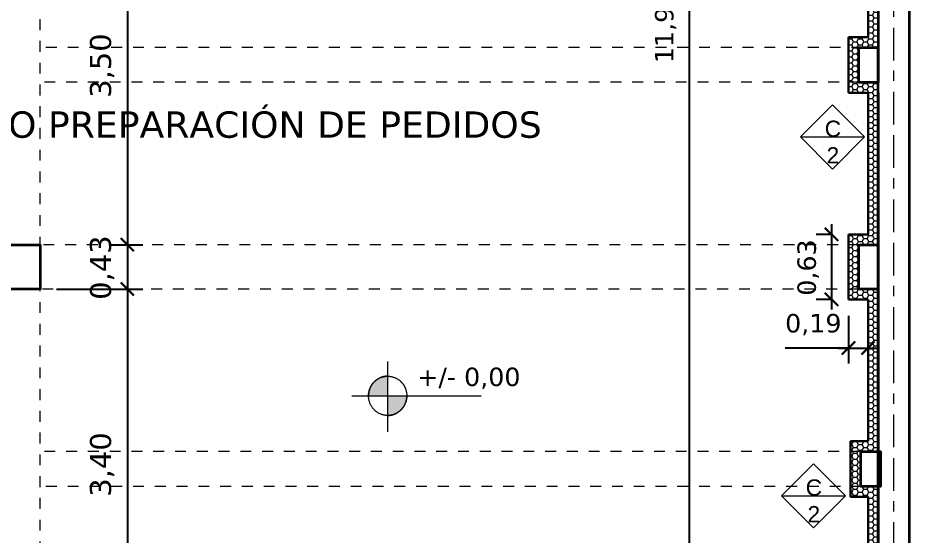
# Model space of a CAD drawing. Header units: metres. Extents: x -16.9 to 45.1, y -12.2 to 64.8.
# Drawn here: x 0.5 to 9.17, y 12.01 to 17.05 of the extents above; entities that cross this region are included whole.
import ezdxf

# ---------------------------------------------------------------- set-up
doc = ezdxf.new("R2010")
doc.units = ezdxf.units.M
doc.header["$LTSCALE"] = 0.508
doc.header["$PDMODE"] = 1
doc.header["$PDSIZE"] = -2
doc.linetypes.add('STYLE_01', pattern=[0.41664, 0.20828, -0.20836])
doc.linetypes.add('STYLE_07', pattern=[1.875, 0.625, -0.20828, 0.625, -0.20836, 0.06943, -0.13893])
doc.layers.get('0').update_dxf_attribs({"lineweight": 18})
for name, color, linetype, lineweight in [('columnas HA', 7, 'Continuous', 35), ('Dimension', 7, 'Continuous', 5), ('Muros', 7, 'Continuous', 35), ('None', 7, 'Continuous', 5), ('panel nuevo', 7, 'Continuous', 30), ('TEXTO', 7, 'Continuous', 18), ('TEXTOTERMINACIONES', 7, 'Continuous', 20)]:
    doc.layers.add(name, color=color, linetype=linetype, lineweight=lineweight)
doc.styles.add('Arial', font='arial.ttf')
doc.styles.add('Verdana', font='verdana.ttf')
doc.dimstyles.new('personal', dxfattribs={"dimtxt": 0.227376, "dimasz": 0.179989, "dimexe": 0.15, "dimexo": 0.159, "dimgap": 0.001, "dimtad": 1, "dimzin": 3, "dimtxsty": 'Arial', "dimblk": 'VW_SLASH', "dimcen": 0, "dimdle": 0.001, "dimazin": 0, "dimtfac": 0.8, "dimtix": 1, "dimtmove": 0, "dimatfit": 0, "dimldrblk": 'VW_CONCAVEFILLED', "dimfxl": 0, "dimfrac": 2, "dimtolj": 1, "dimtzin": 3, "dimarcsym": 0})
pattern_1 = [(0, (0.94279, 11.969912), (0.05022949, 0.029), [0.03348633, -0.06697266]), (120, (0.94279, 11.969912), (-0.05022949, 0.029000014), [0.03348633, -0.06697266]), (60, (0.976275, 12.027912), (6e-09, 0.05800002), [0.03348633, -0.06697266])]

# ---------------------------------------------------------------- blocks, each defined once
blk = doc.blocks.new('*D28')
at = {"layer": 'Defpoints', "color": 0, "lineweight": 0, "transparency": 16777216}
for p in [(1.1516, 18.3384), (1.57, 18.3384), (1.24, 14.84)]:
    blk.add_point(p, dxfattribs=at)
at = {"layer": 'Dimension', "color": 0, "lineweight": -2, "transparency": 16777216}
for p, q in [((1.57, 18.4384), (1.57, 18.3384)), ((1.3106, 18.3384), (1.72, 18.3384)), ((1.57, 18.3384), (1.57, 14.84)), ((1.399, 14.84), (1.72, 14.84)), ((1.57, 14.84), (1.57, 14.74))]:
    blk.add_line(p, q, dxfattribs=at)
at = {"layer": 'panel nuevo', "color": 0, "transparency": 16777216}
for points in [[(1.5064, 18.4021), (1.6336, 18.2748)], [(1.6336, 14.7764), (1.5064, 14.9036)]]:
    blk.add_lwpolyline(points, dxfattribs=at)
at = {"layer": 'Dimension', "color": 0, "transparency": 16777216, "insert": (1.2057, 16.2688), "char_height": 0.20505, "attachment_point": 1, "rotation": 90, "line_spacing_factor": 1.003239, "style": 'Verdana'}
blk.add_mtext('3,50', dxfattribs=at)
blk = doc.blocks.new('VW_CONCAVEFILLED')
at = {"linetype": 'ByBlock', "lineweight": 0}
blk.add_hatch(color=0, dxfattribs=at).paths.add_polyline_path([(-1.111, 0.298), (-1.079, 0.28), (-1.046, 0.263), (-1.013, 0.247), (-0.98, 0.231), (-0.947, 0.216), (-0.914, 0.201), (-0.88, 0.187), (-0.847, 0.173), (-0.813, 0.16), (-0.779, 0.147), (-0.745, 0.135), (-0.711, 0.123), (-0.677, 0.112), (-0.643, 0.101), (-0.608, 0.091), (-0.574, 0.082), (-0.539, 0.073), (-0.504, 0.064), (-0.469, 0.056), (-0.434, 0.049), (-0.398, 0.042), (-0.363, 0.035), (-0.327, 0.029), (-0.291, 0.024), (-0.255, 0.019), (-0.219, 0.015), (-0.183, 0.011), (-0.147, 0.008), (-0.11, 0.005), (-0.074, 0.003), (-0.037, 0.001), (0, 0), (-0.037, -0.001), (-0.074, -0.003), (-0.11, -0.005), (-0.147, -0.008), (-0.183, -0.011), (-0.219, -0.015), (-0.255, -0.019), (-0.291, -0.024), (-0.327, -0.029), (-0.363, -0.035), (-0.398, -0.042), (-0.434, -0.049), (-0.469, -0.056), (-0.504, -0.064), (-0.539, -0.073), (-0.574, -0.082), (-0.608, -0.091), (-0.643, -0.101), (-0.677, -0.112), (-0.711, -0.123), (-0.745, -0.135), (-0.779, -0.147), (-0.813, -0.16), (-0.847, -0.173), (-0.88, -0.187), (-0.914, -0.201), (-0.947, -0.216), (-0.98, -0.231), (-1.013, -0.247), (-1.046, -0.263), (-1.079, -0.28), (-1.111, -0.298), (-1.097, -0.282), (-1.085, -0.267), (-1.072, -0.25), (-1.061, -0.233), (-1.051, -0.215), (-1.041, -0.197), (-1.032, -0.179), (-1.024, -0.16), (-1.017, -0.141), (-1.011, -0.121), (-1.006, -0.101), (-1.001, -0.081), (-0.998, -0.061), (-0.996, -0.041), (-0.994, -0.02), (-0.994, 0), (-0.994, 0.02), (-0.996, 0.041), (-0.998, 0.061), (-1.001, 0.081), (-1.006, 0.101), (-1.011, 0.121), (-1.017, 0.141), (-1.024, 0.16), (-1.032, 0.179), (-1.041, 0.197), (-1.051, 0.215), (-1.061, 0.233), (-1.072, 0.25), (-1.085, 0.267), (-1.097, 0.282)])
at = {"layer": 'panel nuevo', "color": 0}
blk.add_lwpolyline([(-1.111, 0.298), (-1.079, 0.28), (-1.046, 0.263), (-1.013, 0.247), (-0.98, 0.231), (-0.947, 0.216), (-0.914, 0.201), (-0.88, 0.187), (-0.847, 0.173), (-0.813, 0.16), (-0.779, 0.147), (-0.745, 0.135), (-0.711, 0.123), (-0.677, 0.112), (-0.643, 0.101), (-0.608, 0.091), (-0.574, 0.082), (-0.539, 0.073), (-0.504, 0.064), (-0.469, 0.056), (-0.434, 0.049), (-0.398, 0.042), (-0.363, 0.035), (-0.327, 0.029), (-0.291, 0.024), (-0.255, 0.019), (-0.219, 0.015), (-0.183, 0.011), (-0.147, 0.008), (-0.11, 0.005), (-0.074, 0.003), (-0.037, 0.001), (0, 0), (-0.037, -0.001), (-0.074, -0.003), (-0.11, -0.005), (-0.147, -0.008), (-0.183, -0.011), (-0.219, -0.015), (-0.255, -0.019), (-0.291, -0.024), (-0.327, -0.029), (-0.363, -0.035), (-0.398, -0.042), (-0.434, -0.049), (-0.469, -0.056), (-0.504, -0.064), (-0.539, -0.073), (-0.574, -0.082), (-0.608, -0.091), (-0.643, -0.101), (-0.677, -0.112), (-0.711, -0.123), (-0.745, -0.135), (-0.779, -0.147), (-0.813, -0.16), (-0.847, -0.173), (-0.88, -0.187), (-0.914, -0.201), (-0.947, -0.216), (-0.98, -0.231), (-1.013, -0.247), (-1.046, -0.263), (-1.079, -0.28), (-1.111, -0.298), (-1.097, -0.282), (-1.085, -0.267), (-1.072, -0.25), (-1.061, -0.233), (-1.051, -0.215), (-1.041, -0.197), (-1.032, -0.179), (-1.024, -0.16), (-1.017, -0.141), (-1.011, -0.121), (-1.006, -0.101), (-1.001, -0.081), (-0.998, -0.061), (-0.996, -0.041), (-0.994, -0.02), (-0.994, 0), (-0.994, 0.02), (-0.996, 0.041), (-0.998, 0.061), (-1.001, 0.081), (-1.006, 0.101), (-1.011, 0.121), (-1.017, 0.141), (-1.024, 0.16), (-1.032, 0.179), (-1.041, 0.197), (-1.051, 0.215), (-1.061, 0.233), (-1.072, 0.25), (-1.085, 0.267), (-1.097, 0.282)], close=True, dxfattribs=at)
blk = doc.blocks.new('VW_SLASH')
at = {"color": 0, "linetype": 'ByBlock', "lineweight": -2}
blk.add_line((0, 0), (-1, 0), dxfattribs=at)
at = {"layer": 'panel nuevo', "color": 0}
blk.add_lwpolyline([(0.354, 0.354), (-0.354, -0.354)], dxfattribs=at)
blk = doc.blocks.new('*D29')
at = {"layer": 'Defpoints', "color": 0, "lineweight": 0, "transparency": 16777216}
for p in [(1.24, 14.84), (1.57, 14.84), (0.72, 14.4084)]:
    blk.add_point(p, dxfattribs=at)
at = {"layer": 'Dimension', "color": 0, "lineweight": -2, "transparency": 16777216}
for p, q in [((1.57, 14.94), (1.57, 14.84)), ((1.399, 14.84), (1.72, 14.84)), ((1.57, 14.84), (1.57, 14.4084)), ((0.879, 14.4084), (1.72, 14.4084)), ((1.57, 14.4084), (1.57, 14.3084))]:
    blk.add_line(p, q, dxfattribs=at)
at = {"layer": 'panel nuevo', "color": 0, "transparency": 16777216}
for points in [[(1.5064, 14.9036), (1.6336, 14.7764)], [(1.6336, 14.3448), (1.5064, 14.4721)]]:
    blk.add_lwpolyline(points, dxfattribs=at)
at = {"layer": 'Dimension', "color": 0, "transparency": 16777216, "insert": (1.2057, 14.3038), "char_height": 0.20505, "attachment_point": 1, "rotation": 90, "line_spacing_factor": 1.003239, "style": 'Verdana'}
blk.add_mtext('0,43', dxfattribs=at)
blk = doc.blocks.new('*D30')
at = {"layer": 'Defpoints', "color": 0, "lineweight": 0, "transparency": 16777216}
for p in [(0.72, 14.4084), (1.57, 14.4084), (1.75, 11.01)]:
    blk.add_point(p, dxfattribs=at)
at = {"layer": 'Dimension', "color": 0, "lineweight": -2, "transparency": 16777216}
for p, q in [((1.57, 14.5084), (1.57, 14.4084)), ((0.879, 14.4084), (1.72, 14.4084)), ((1.57, 14.4084), (1.57, 11.01)), ((1.591, 11.01), (1.42, 11.01)), ((1.57, 11.01), (1.57, 10.91))]:
    blk.add_line(p, q, dxfattribs=at)
at = {"layer": 'panel nuevo', "color": 0, "transparency": 16777216}
for points in [[(1.5064, 14.4721), (1.6336, 14.3448)], [(1.6336, 10.9464), (1.5064, 11.0736)]]:
    blk.add_lwpolyline(points, dxfattribs=at)
at = {"layer": 'Dimension', "color": 0, "transparency": 16777216, "insert": (1.2057, 12.3888), "char_height": 0.20505, "attachment_point": 1, "rotation": 90, "line_spacing_factor": 1.003239, "style": 'Verdana'}
blk.add_mtext('3,40', dxfattribs=at)
blk = doc.blocks.new('Group-1')
at = {"color": 0, "linetype": 'Continuous', "lineweight": 20}
blk.add_wipeout([(0.135, 0.4615), (0.1341, 0.4628), (0.1332, 0.4641), (0.1322, 0.4653), (0.1313, 0.4666), (0.1304, 0.4679), (0.1294, 0.4691), (0.1285, 0.4703), (0.1275, 0.4716), (0.1265, 0.4728), (0.1255, 0.474), (0.1245, 0.4752), (0.1235, 0.4763), (0.1225, 0.4775), (0.1215, 0.4787), (0.1205, 0.4798), (0.1195, 0.481), (0.1184, 0.4821), (0.1174, 0.4832), (0.1163, 0.4843), (0.1153, 0.4854), (0.1142, 0.4865), (0.1131, 0.4876), (0.112, 0.4887), (0.1109, 0.4897), (0.1098, 0.4908), (0.1087, 0.4918), (0.1076, 0.4929), (0.1065, 0.4939), (0.1053, 0.4949), (0.1042, 0.4959), (0.103, 0.4969), (0.1019, 0.4979), (0.1007, 0.4988), (0.0995, 0.4998), (0.0983, 0.5008), (0.0972, 0.5017), (0.096, 0.5026), (0.0947, 0.5036), (0.0935, 0.5045), (0.0923, 0.5054), (0.0911, 0.5063), (0.0898, 0.5071), (0.0886, 0.508), (0.0873, 0.5089), (0.0861, 0.5097), (0.0848, 0.5106), (0.0835, 0.5114), (0.0822, 0.5122), (0.0809, 0.513), (0.0796, 0.5138), (0.0783, 0.5146), (0.077, 0.5154), (0.0757, 0.5162), (0.0743, 0.5169), (0.073, 0.5177), (0.0716, 0.5184), (0.0703, 0.5192), (0.0689, 0.5199), (0.0675, 0.5206), (0.0661, 0.5213), (0.0647, 0.522), (0.0633, 0.5227), (0.0619, 0.5233), (0.0605, 0.524), (0.0591, 0.5246), (0.0577, 0.5253), (0.0562, 0.5259), (0.0548, 0.5265), (0.0534, 0.5271), (0.0519, 0.5277), (0.0505, 0.5283), (0.0491, 0.5288), (0.0476, 0.5294), (0.0462, 0.5299), (0.0447, 0.5305), (0.0433, 0.531), (0.0419, 0.5315), (0.0404, 0.5319), (0.039, 0.5324), (0.0375, 0.5329), (0.036, 0.5333), (0.0346, 0.5338), (0.0331, 0.5342), (0.0317, 0.5346), (0.0302, 0.535), (0.0287, 0.5354), (0.0273, 0.5357), (0.0258, 0.5361), (0.0243, 0.5364), (0.0229, 0.5368), (0.0214, 0.5371), (0.0199, 0.5374), (0.0184, 0.5377), (0.017, 0.538), (0.0155, 0.5382), (0.014, 0.5385), (0.0125, 0.5387), (0.011, 0.539), (0.0095, 0.5392), (0.008, 0.5394), (0.0066, 0.5396), (0.0051, 0.5398), (0.0036, 0.5399), (0.0021, 0.5401), (0.0006, 0.5402), (-0.0009, 0.5404), (-0.0024, 0.5405), (-0.004, 0.5406), (-0.0055, 0.5407), (-0.007, 0.5408), (-0.0085, 0.5408), (-0.01, 0.5409), (-0.0115, 0.5409), (-0.013, 0.5409), (-0.0146, 0.541), (-0.0161, 0.541), (-0.0176, 0.541), (-0.0191, 0.5409), (-0.0207, 0.5409), (-0.0222, 0.5408), (-0.0237, 0.5408), (-0.0253, 0.5407), (-0.0268, 0.5406), (-0.0283, 0.5405), (-0.0299, 0.5404), (-0.0314, 0.5403), (-0.033, 0.5401), (-0.0345, 0.54), (-0.036, 0.5398), (-0.0376, 0.5397), (-0.0391, 0.5395), (-0.0407, 0.5393), (-0.0422, 0.5391), (-0.0437, 0.5388), (-0.0452, 0.5386), (-0.0467, 0.5384), (-0.0482, 0.5381), (-0.0497, 0.5378), (-0.0512, 0.5376), (-0.0527, 0.5373), (-0.0542, 0.537), (-0.0557, 0.5366), (-0.0572, 0.5363), (-0.0587, 0.536), (-0.0602, 0.5356), (-0.0616, 0.5352), (-0.0631, 0.5349), (-0.0646, 0.5345), (-0.066, 0.5341), (-0.0675, 0.5337), (-0.0689, 0.5332), (-0.0704, 0.5328), (-0.0718, 0.5324), (-0.0732, 0.5319), (-0.0747, 0.5314), (-0.0761, 0.5309), (-0.0775, 0.5304), (-0.0789, 0.5299), (-0.0803, 0.5294), (-0.0817, 0.5289), (-0.0832, 0.5283), (-0.0846, 0.5278), (-0.0859, 0.5272), (-0.0873, 0.5266), (-0.0887, 0.526), (-0.0901, 0.5254), (-0.0915, 0.5248), (-0.0929, 0.5242), (-0.0942, 0.5235), (-0.0956, 0.5229), (-0.097, 0.5222), (-0.0983, 0.5215), (-0.0997, 0.5209), (-0.101, 0.5202), (-0.1023, 0.5194), (-0.1037, 0.5187), (-0.105, 0.518), (-0.1064, 0.5172), (-0.1077, 0.5165), (-0.109, 0.5157), (-0.1103, 0.5149), (-0.1116, 0.5141), (-0.1129, 0.5133), (-0.1142, 0.5125), (-0.1155, 0.5117), (-0.1168, 0.5108), (-0.1181, 0.51), (-0.1194, 0.5091), (-0.1207, 0.5082), (-0.122, 0.5073), (-0.1232, 0.5064), (-0.1245, 0.5055), (-0.1258, 0.5046), (-0.127, 0.5036), (-0.1283, 0.5027), (-0.1295, 0.5017), (-0.1307, 0.5008), (-0.1319, 0.4998), (-0.1331, 0.4988), (-0.1343, 0.4979), (-0.1355, 0.4969), (-0.1367, 0.4959), (-0.1378, 0.4949), (-0.139, 0.4938), (-0.1401, 0.4928), (-0.1413, 0.4918), (-0.1424, 0.4907), (-0.1435, 0.4897), (-0.1446, 0.4886), (-0.1457, 0.4876), (-0.1468, 0.4865), (-0.1479, 0.4854), (-0.1489, 0.4843), (-0.15, 0.4832), (-0.151, 0.4821), (-0.1521, 0.481), (-0.1531, 0.4799), (-0.1541, 0.4787), (-0.1551, 0.4776), (-0.1561, 0.4764), (-0.1571, 0.4753), (-0.1581, 0.4741), (-0.159, 0.4729), (-0.16, 0.4718), (-0.1609, 0.4706), (-0.1619, 0.4694), (-0.1628, 0.4682), (-0.1637, 0.4669), (-0.1646, 0.4657), (-0.1655, 0.4645), (-0.1664, 0.4632), (-0.1673, 0.462), (-0.1682, 0.4607), (-0.169, 0.4595), (-0.1699, 0.4582), (-0.1707, 0.4569), (-0.1716, 0.4556), (-0.1724, 0.4543), (-0.1732, 0.453), (-0.174, 0.4517), (-0.1748, 0.4504), (-0.1756, 0.449), (-0.1763, 0.4477), (-0.1771, 0.4463), (-0.1779, 0.445), (-0.1786, 0.4436), (-0.1793, 0.4422), (-0.1801, 0.4409), (-0.1808, 0.4395), (-0.1815, 0.4381), (-0.1822, 0.4367), (-0.1829, 0.4352), (-0.1835, 0.4338), (-0.1842, 0.4324), (-0.1849, 0.4309), (-0.1855, 0.4295), (-0.1861, 0.428), (-0.1868, 0.4266), (-0.1874, 0.4251), (-0.188, 0.4237), (-0.1885, 0.4222), (-0.1891, 0.4207), (-0.1897, 0.4193), (-0.1902, 0.4178), (-0.1908, 0.4163), (-0.1913, 0.4149), (-0.1918, 0.4134), (-0.1923, 0.4119), (-0.1928, 0.4104), (-0.1932, 0.4089), (-0.1937, 0.4075), (-0.1942, 0.406), (-0.1946, 0.4045), (-0.195, 0.403), (-0.1954, 0.4015), (-0.1958, 0.4), (-0.1962, 0.3985), (-0.1966, 0.397), (-0.1969, 0.3955), (-0.1973, 0.394), (-0.1976, 0.3925), (-0.1979, 0.391), (-0.1983, 0.3895), (-0.1986, 0.388), (-0.1988, 0.3864), (-0.1991, 0.3849), (-0.1994, 0.3834), (-0.1996, 0.3819), (-0.1999, 0.3804), (-0.2001, 0.3788), (-0.2003, 0.3773), (-0.2005, 0.3758), (-0.2007, 0.3742), (-0.2009, 0.3727), (-0.201, 0.3712), (-0.2012, 0.3696), (-0.2013, 0.3681), (-0.2014, 0.3665), (-0.2015, 0.365), (-0.2016, 0.3634), (-0.2017, 0.3619), (-0.2018, 0.3603), (-0.2019, 0.3588), (-0.2019, 0.3572), (-0.2019, 0.3557), (-0.202, 0.3541), (-0.202, 0.3525), (-0.202, 0.351), (-0.202, 0.3494), (-0.2019, 0.3478), (-0.2019, 0.3463), (-0.2019, 0.3447), (-0.2018, 0.3431), (-0.2017, 0.3415), (-0.2016, 0.3399), (-0.2015, 0.3384), (-0.2014, 0.3368), (-0.2013, 0.3352), (-0.2012, 0.3336), (-0.201, 0.332), (-0.2008, 0.3304), (-0.2007, 0.3288), (-0.2005, 0.3272), (-0.2003, 0.3257), (-0.2001, 0.3241), (-0.1999, 0.3225), (-0.1996, 0.321), (-0.1994, 0.3194), (-0.1991, 0.3178), (-0.1989, 0.3163), (-0.1986, 0.3147), (-0.1983, 0.3132), (-0.198, 0.3117), (-0.1977, 0.3101), (-0.1973, 0.3086), (-0.197, 0.3071), (-0.1967, 0.3055), (-0.1963, 0.304), (-0.1959, 0.3025), (-0.1955, 0.301), (-0.1951, 0.2995), (-0.1947, 0.298), (-0.1943, 0.2965), (-0.1939, 0.295), (-0.1934, 0.2935), (-0.193, 0.292), (-0.1925, 0.2906), (-0.192, 0.2891), (-0.1915, 0.2876), (-0.191, 0.2862), (-0.1905, 0.2847), (-0.19, 0.2833), (-0.1895, 0.2818), (-0.1889, 0.2804), (-0.1884, 0.2789), (-0.1878, 0.2775), (-0.1872, 0.276), (-0.1866, 0.2746), (-0.186, 0.2732), (-0.1854, 0.2718), (-0.1847, 0.2703), (-0.1841, 0.2689), (-0.1834, 0.2675), (-0.1828, 0.2661), (-0.1821, 0.2647), (-0.1814, 0.2633), (-0.1807, 0.2619), (-0.18, 0.2606), (-0.1793, 0.2592), (-0.1785, 0.2578), (-0.1778, 0.2564), (-0.177, 0.2551), (-0.1763, 0.2537), (-0.1755, 0.2523), (-0.1747, 0.251), (-0.1739, 0.2496), (-0.1731, 0.2483), (-0.1722, 0.247), (-0.1714, 0.2456), (-0.1705, 0.2443), (-0.1697, 0.243), (-0.1688, 0.2416), (-0.1679, 0.2403), (-0.167, 0.239), (-0.1661, 0.2377), (-0.1652, 0.2364), (-0.1642, 0.2351), (-0.1633, 0.2338), (-0.1624, 0.2326), (-0.1614, 0.2313), (-0.1605, 0.2301), (-0.1595, 0.2288), (-0.1585, 0.2276), (-0.1575, 0.2264), (-0.1566, 0.2252), (-0.1556, 0.224), (-0.1546, 0.2228), (-0.1535, 0.2216), (-0.1525, 0.2205), (-0.1515, 0.2193), (-0.1505, 0.2182), (-0.1494, 0.217), (-0.1484, 0.2159), (-0.1473, 0.2148), (-0.1462, 0.2137), (-0.1452, 0.2126), (-0.1441, 0.2115), (-0.143, 0.2105), (-0.1419, 0.2094), (-0.1408, 0.2083), (-0.1397, 0.2073), (-0.1386, 0.2063), (-0.1374, 0.2052), (-0.1363, 0.2042), (-0.1352, 0.2032), (-0.134, 0.2023), (-0.1328, 0.2013), (-0.1317, 0.2003), (-0.1305, 0.1993), (-0.1293, 0.1984), (-0.1281, 0.1975), (-0.1269, 0.1965), (-0.1257, 0.1956), (-0.1245, 0.1947), (-0.1233, 0.1938), (-0.122, 0.1929), (-0.1208, 0.192), (-0.1196, 0.1912), (-0.1183, 0.1903), (-0.117, 0.1895), (-0.1158, 0.1886), (-0.1145, 0.1878), (-0.1132, 0.187), (-0.1119, 0.1862), (-0.1106, 0.1854), (-0.1093, 0.1846), (-0.108, 0.1838), (-0.1067, 0.1831), (-0.1053, 0.1823), (-0.104, 0.1816), (-0.1027, 0.1808), (-0.1013, 0.1801), (-0.0999, 0.1794), (-0.0986, 0.1787), (-0.0972, 0.178), (-0.0958, 0.1773), (-0.0944, 0.1767), (-0.093, 0.176), (-0.0916, 0.1754), (-0.0902, 0.1747), (-0.0888, 0.1741), (-0.0874, 0.1735), (-0.0859, 0.1729), (-0.0845, 0.1723), (-0.0831, 0.1717), (-0.0817, 0.1712), (-0.0803, 0.1706), (-0.0788, 0.1701), (-0.0774, 0.1695), (-0.076, 0.169), (-0.0745, 0.1685), (-0.0731, 0.1681), (-0.0717, 0.1676), (-0.0702, 0.1671), (-0.0688, 0.1667), (-0.0673, 0.1662), (-0.0659, 0.1658), (-0.0644, 0.1654), (-0.063, 0.165), (-0.0615, 0.1646), (-0.0601, 0.1643), (-0.0586, 0.1639), (-0.0572, 0.1636), (-0.0557, 0.1632), (-0.0542, 0.1629), (-0.0528, 0.1626), (-0.0513, 0.1623), (-0.0498, 0.162), (-0.0484, 0.1618), (-0.0469, 0.1615), (-0.0454, 0.1613), (-0.0439, 0.161), (-0.0424, 0.1608), (-0.041, 0.1606), (-0.0395, 0.1604), (-0.038, 0.1602), (-0.0365, 0.1601), (-0.035, 0.1599), (-0.0335, 0.1598), (-0.032, 0.1596), (-0.0305, 0.1595), (-0.029, 0.1594), (-0.0275, 0.1593), (-0.026, 0.1592), (-0.0245, 0.1592), (-0.023, 0.1591), (-0.0215, 0.1591), (-0.0199, 0.1591), (-0.0184, 0.159), (-0.0169, 0.159), (-0.0154, 0.159), (-0.0139, 0.1591), (-0.0123, 0.1591), (-0.0108, 0.1592), (-0.0093, 0.1592), (-0.0077, 0.1593), (-0.0062, 0.1594), (-0.0047, 0.1595), (-0.0031, 0.1596), (-0.0016, 0.1597), (0, 0.1599), (0.0015, 0.16), (0.003, 0.1602), (0.0046, 0.1603), (0.0061, 0.1605), (0.0077, 0.1607), (0.0092, 0.1609), (0.0107, 0.1612), (0.0122, 0.1614), (0.0137, 0.1616), (0.0152, 0.1619), (0.0167, 0.1622), (0.0182, 0.1625), (0.0197, 0.1628), (0.0212, 0.1631), (0.0227, 0.1634), (0.0242, 0.1637), (0.0257, 0.1641), (0.0272, 0.1644), (0.0286, 0.1648), (0.0301, 0.1652), (0.0316, 0.1656), (0.033, 0.166), (0.0345, 0.1664), (0.0359, 0.1668), (0.0374, 0.1673), (0.0388, 0.1677), (0.0402, 0.1682), (0.0417, 0.1687), (0.0431, 0.1692), (0.0445, 0.1697), (0.0459, 0.1702), (0.0473, 0.1707), (0.0488, 0.1713), (0.0502, 0.1718), (0.0516, 0.1724), (0.0529, 0.1729), (0.0543, 0.1735), (0.0557, 0.1741), (0.0571, 0.1748), (0.0585, 0.1754), (0.0599, 0.176), (0.0612, 0.1767), (0.0626, 0.1773), (0.064, 0.178), (0.0653, 0.1787), (0.0667, 0.1794), (0.068, 0.1801), (0.0693, 0.1808), (0.0707, 0.1816), (0.072, 0.1823), (0.0734, 0.1831), (0.0747, 0.1838), (0.076, 0.1846), (0.0773, 0.1854), (0.0786, 0.1862), (0.0799, 0.1871), (0.0812, 0.1879), (0.0825, 0.1887), (0.0838, 0.1896), (0.0851, 0.1905), (0.0864, 0.1913), (0.0877, 0.1922), (0.089, 0.1931), (0.0902, 0.1941), (0.0915, 0.195), (0.0928, 0.1959), (0.094, 0.1969), (0.0953, 0.1978), (0.0965, 0.1988), (0.0977, 0.1998), (0.0989, 0.2008), (0.1001, 0.2018), (0.1013, 0.2028), (0.1025, 0.2038), (0.1037, 0.2048), (0.1048, 0.2058), (0.106, 0.2068), (0.1071, 0.2079), (0.1083, 0.2089), (0.1094, 0.21), (0.1105, 0.211), (0.1116, 0.2121), (0.1127, 0.2132), (0.1138, 0.2143), (0.1149, 0.2154), (0.116, 0.2165), (0.117, 0.2176), (0.1181, 0.2187), (0.1191, 0.2198), (0.1202, 0.221), (0.1212, 0.2221), (0.1222, 0.2232), (0.1232, 0.2244), (0.1242, 0.2256), (0.1252, 0.2268), (0.1262, 0.2279), (0.1271, 0.2291), (0.1281, 0.2303), (0.129, 0.2315), (0.13, 0.2327), (0.1309, 0.234), (0.1318, 0.2352), (0.1327, 0.2364), (0.1336, 0.2377), (0.1345, 0.2389), (0.1354, 0.2402), (0.1363, 0.2415), (0.1371, 0.2428), (0.138, 0.244), (0.1388, 0.2453), (0.1396, 0.2466), (0.1405, 0.248), (0.1413, 0.2493), (0.1421, 0.2506), (0.1429, 0.2519), (0.1437, 0.2533), (0.1444, 0.2546), (0.1452, 0.256), (0.146, 0.2574), (0.1467, 0.2587), (0.1474, 0.2601), (0.1482, 0.2615), (0.1489, 0.2629), (0.1496, 0.2643), (0.1503, 0.2658), (0.151, 0.2672), (0.1517, 0.2686), (0.1523, 0.2701), (0.153, 0.2715), (0.1536, 0.273), (0.1543, 0.2744), (0.1549, 0.2759), (0.1555, 0.2773), (0.1561, 0.2788), (0.1567, 0.2803), (0.1573, 0.2817), (0.1578, 0.2832), (0.1584, 0.2847), (0.1589, 0.2861), (0.1595, 0.2876), (0.16, 0.2891), (0.1605, 0.2906), (0.1609, 0.2921), (0.1614, 0.2935), (0.1619, 0.295), (0.1623, 0.2965), (0.1628, 0.298), (0.1632, 0.2995), (0.1636, 0.301), (0.164, 0.3025), (0.1644, 0.304), (0.1647, 0.3055), (0.1651, 0.307), (0.1654, 0.3085), (0.1658, 0.31), (0.1661, 0.3115), (0.1664, 0.313), (0.1667, 0.3146), (0.167, 0.3161), (0.1672, 0.3176), (0.1675, 0.3191), (0.1677, 0.3206), (0.168, 0.3222), (0.1682, 0.3237), (0.1684, 0.3252), (0.1686, 0.3268), (0.1688, 0.3283), (0.1689, 0.3298), (0.1691, 0.3314), (0.1692, 0.3329), (0.1694, 0.3345), (0.1695, 0.336), (0.1696, 0.3376), (0.1697, 0.3391), (0.1698, 0.3407), (0.1698, 0.3422), (0.1699, 0.3438), (0.1699, 0.3453), (0.1699, 0.3469), (0.17, 0.3485), (0.17, 0.35), (0.17, 0.3516), (0.1699, 0.3532), (0.1699, 0.3547), (0.1698, 0.3563), (0.1698, 0.3579), (0.1697, 0.3595), (0.1696, 0.3611), (0.1695, 0.3626), (0.1694, 0.3642), (0.1693, 0.3658), (0.1691, 0.3674), (0.169, 0.369), (0.1688, 0.3706), (0.1687, 0.3722), (0.1685, 0.3738), (0.1683, 0.3753), (0.1681, 0.3769), (0.1679, 0.3785), (0.1676, 0.38), (0.1674, 0.3816), (0.1671, 0.3832), (0.1669, 0.3847), (0.1666, 0.3863), (0.1663, 0.3878), (0.166, 0.3893), (0.1657, 0.3909), (0.1653, 0.3924), (0.165, 0.3939), (0.1647, 0.3954), (0.1643, 0.3969), (0.1639, 0.3984), (0.1635, 0.3999), (0.1631, 0.4014), (0.1627, 0.4029), (0.1623, 0.4044), (0.1619, 0.4059), (0.1614, 0.4074), (0.161, 0.4089), (0.1605, 0.4103), (0.16, 0.4118), (0.1595, 0.4133), (0.159, 0.4147), (0.1585, 0.4162), (0.158, 0.4176), (0.1575, 0.4191), (0.1569, 0.4205), (0.1564, 0.4219), (0.1558, 0.4234), (0.1552, 0.4248), (0.1546, 0.4262), (0.154, 0.4276), (0.1534, 0.429), (0.1527, 0.4304), (0.1521, 0.4318), (0.1514, 0.4332), (0.1508, 0.4346), (0.1501, 0.436), (0.1494, 0.4374), (0.1487, 0.4388), (0.148, 0.4402), (0.1473, 0.4415), (0.1465, 0.4429), (0.1458, 0.4442), (0.145, 0.4456), (0.1443, 0.447), (0.1435, 0.4483), (0.1427, 0.4496), (0.1419, 0.451), (0.1411, 0.4523), (0.1402, 0.4536), (0.1394, 0.455), (0.1385, 0.4563), (0.1377, 0.4576), (0.1368, 0.4589), (0.1359, 0.4602)], dxfattribs=at).dxf.layer = 'None'
at = {"layer": 'None', "linetype": 'Continuous', "lineweight": 0}
for points in [[(-0.016, 0.35), (-0.016, 0.541), (-0.0176, 0.541), (-0.0191, 0.541), (-0.0207, 0.5409), (-0.0222, 0.5409), (-0.0238, 0.5408), (-0.0253, 0.5408), (-0.0269, 0.5407), (-0.0284, 0.5406), (-0.0299, 0.5405), (-0.0315, 0.5404), (-0.033, 0.5402), (-0.0345, 0.5401), (-0.036, 0.5399), (-0.0375, 0.5398), (-0.0391, 0.5396), (-0.0406, 0.5394), (-0.0421, 0.5392), (-0.0436, 0.539), (-0.0451, 0.5388), (-0.0466, 0.5385), (-0.0481, 0.5383), (-0.0495, 0.538), (-0.051, 0.5377), (-0.0525, 0.5374), (-0.054, 0.5371), (-0.0555, 0.5368), (-0.0569, 0.5365), (-0.0584, 0.5361), (-0.0599, 0.5358), (-0.0613, 0.5354), (-0.0628, 0.535), (-0.0643, 0.5346), (-0.0657, 0.5342), (-0.0671, 0.5338), (-0.0686, 0.5334), (-0.07, 0.5329), (-0.0715, 0.5325), (-0.0729, 0.532), (-0.0743, 0.5315), (-0.0758, 0.531), (-0.0772, 0.5305), (-0.0786, 0.53), (-0.08, 0.5295), (-0.0814, 0.5289), (-0.0829, 0.5284), (-0.0843, 0.5278), (-0.0857, 0.5272), (-0.0871, 0.5267), (-0.0885, 0.5261), (-0.0899, 0.5254), (-0.0912, 0.5248), (-0.0926, 0.5242), (-0.094, 0.5235), (-0.0954, 0.5228), (-0.0968, 0.5222), (-0.0981, 0.5215), (-0.0995, 0.5208), (-0.1009, 0.5201), (-0.1022, 0.5193), (-0.1036, 0.5186), (-0.105, 0.5178), (-0.1063, 0.5171), (-0.1077, 0.5163), (-0.109, 0.5155), (-0.1103, 0.5147), (-0.1117, 0.5139), (-0.113, 0.5131), (-0.1143, 0.5122), (-0.1156, 0.5114), (-0.1169, 0.5106), (-0.1182, 0.5097), (-0.1195, 0.5088), (-0.1207, 0.508), (-0.122, 0.5071), (-0.1232, 0.5062), (-0.1245, 0.5053), (-0.1257, 0.5044), (-0.127, 0.5034), (-0.1282, 0.5025), (-0.1294, 0.5016), (-0.1306, 0.5006), (-0.1318, 0.4997), (-0.1329, 0.4987), (-0.1341, 0.4977), (-0.1353, 0.4967), (-0.1364, 0.4957), (-0.1376, 0.4947), (-0.1387, 0.4937), (-0.1398, 0.4927), (-0.141, 0.4916), (-0.1421, 0.4906), (-0.1432, 0.4896), (-0.1443, 0.4885), (-0.1454, 0.4874), (-0.1464, 0.4863), (-0.1475, 0.4853), (-0.1486, 0.4842), (-0.1496, 0.483), (-0.1506, 0.4819), (-0.1517, 0.4808), (-0.1527, 0.4797), (-0.1537, 0.4785), (-0.1547, 0.4774), (-0.1557, 0.4762), (-0.1567, 0.475), (-0.1577, 0.4738), (-0.1587, 0.4727), (-0.1596, 0.4715), (-0.1606, 0.4702), (-0.1615, 0.469), (-0.1624, 0.4678), (-0.1634, 0.4666), (-0.1643, 0.4653), (-0.1652, 0.4641), (-0.1661, 0.4628), (-0.167, 0.4615), (-0.1679, 0.4602), (-0.1687, 0.4589), (-0.1696, 0.4576), (-0.1705, 0.4563), (-0.1713, 0.455), (-0.1722, 0.4537), (-0.173, 0.4523), (-0.1738, 0.451), (-0.1746, 0.4496), (-0.1754, 0.4483), (-0.1762, 0.4469), (-0.177, 0.4455), (-0.1778, 0.4441), (-0.1785, 0.4427), (-0.1793, 0.4413), (-0.18, 0.4399), (-0.1808, 0.4385), (-0.1815, 0.4371), (-0.1822, 0.4357), (-0.1829, 0.4343), (-0.1835, 0.4329), (-0.1842, 0.4314), (-0.1849, 0.43), (-0.1855, 0.4286), (-0.1861, 0.4272), (-0.1867, 0.4257), (-0.1873, 0.4243), (-0.1879, 0.4228), (-0.1885, 0.4214), (-0.1891, 0.42), (-0.1896, 0.4185), (-0.1902, 0.4171), (-0.1907, 0.4156), (-0.1912, 0.4141), (-0.1917, 0.4127), (-0.1922, 0.4112), (-0.1927, 0.4097), (-0.1932, 0.4083), (-0.1936, 0.4068), (-0.1941, 0.4053), (-0.1945, 0.4038), (-0.1949, 0.4024), (-0.1954, 0.4009), (-0.1958, 0.3994), (-0.1961, 0.3979), (-0.1965, 0.3964), (-0.1969, 0.3949), (-0.1972, 0.3934), (-0.1976, 0.3919), (-0.1979, 0.3904), (-0.1982, 0.3889), (-0.1985, 0.3873), (-0.1988, 0.3858), (-0.199, 0.3843), (-0.1993, 0.3828), (-0.1996, 0.3812), (-0.1998, 0.3797), (-0.2, 0.3782), (-0.2002, 0.3766), (-0.2004, 0.3751), (-0.2006, 0.3735), (-0.2008, 0.372), (-0.201, 0.3705), (-0.2011, 0.3689), (-0.2013, 0.3673), (-0.2014, 0.3658), (-0.2015, 0.3642), (-0.2016, 0.3626), (-0.2017, 0.3611), (-0.2018, 0.3595), (-0.2018, 0.3579), (-0.2019, 0.3563), (-0.2019, 0.3548), (-0.202, 0.3532), (-0.202, 0.3516), (-0.202, 0.35)], [(-0.016, 0.35), (-0.016, 0.159), (-0.0144, 0.159), (-0.0129, 0.159), (-0.0113, 0.1591), (-0.0098, 0.1591), (-0.0082, 0.1592), (-0.0067, 0.1592), (-0.0051, 0.1593), (-0.0036, 0.1594), (-0.0021, 0.1595), (-0.0005, 0.1596), (0.001, 0.1598), (0.0025, 0.1599), (0.004, 0.1601), (0.0055, 0.1602), (0.0071, 0.1604), (0.0086, 0.1606), (0.0101, 0.1608), (0.0116, 0.161), (0.0131, 0.1612), (0.0146, 0.1615), (0.0161, 0.1617), (0.0175, 0.162), (0.019, 0.1623), (0.0205, 0.1626), (0.022, 0.1629), (0.0235, 0.1632), (0.0249, 0.1635), (0.0264, 0.1639), (0.0279, 0.1642), (0.0293, 0.1646), (0.0308, 0.165), (0.0323, 0.1654), (0.0337, 0.1658), (0.0351, 0.1662), (0.0366, 0.1666), (0.038, 0.1671), (0.0395, 0.1675), (0.0409, 0.168), (0.0423, 0.1685), (0.0438, 0.169), (0.0452, 0.1695), (0.0466, 0.17), (0.048, 0.1705), (0.0494, 0.1711), (0.0509, 0.1716), (0.0523, 0.1722), (0.0537, 0.1728), (0.0551, 0.1733), (0.0565, 0.1739), (0.0579, 0.1746), (0.0592, 0.1752), (0.0606, 0.1758), (0.062, 0.1765), (0.0634, 0.1772), (0.0648, 0.1778), (0.0661, 0.1785), (0.0675, 0.1792), (0.0689, 0.1799), (0.0702, 0.1807), (0.0716, 0.1814), (0.073, 0.1822), (0.0743, 0.1829), (0.0757, 0.1837), (0.077, 0.1845), (0.0783, 0.1853), (0.0797, 0.1861), (0.081, 0.1869), (0.0823, 0.1878), (0.0836, 0.1886), (0.0849, 0.1894), (0.0862, 0.1903), (0.0875, 0.1912), (0.0887, 0.192), (0.09, 0.1929), (0.0912, 0.1938), (0.0925, 0.1947), (0.0937, 0.1956), (0.095, 0.1966), (0.0962, 0.1975), (0.0974, 0.1984), (0.0986, 0.1994), (0.0998, 0.2003), (0.1009, 0.2013), (0.1021, 0.2023), (0.1033, 0.2033), (0.1044, 0.2043), (0.1056, 0.2053), (0.1067, 0.2063), (0.1078, 0.2073), (0.109, 0.2084), (0.1101, 0.2094), (0.1112, 0.2104), (0.1123, 0.2115), (0.1134, 0.2126), (0.1144, 0.2137), (0.1155, 0.2147), (0.1166, 0.2158), (0.1176, 0.217), (0.1186, 0.2181), (0.1197, 0.2192), (0.1207, 0.2203), (0.1217, 0.2215), (0.1227, 0.2226), (0.1237, 0.2238), (0.1247, 0.225), (0.1257, 0.2262), (0.1267, 0.2273), (0.1276, 0.2285), (0.1286, 0.2298), (0.1295, 0.231), (0.1304, 0.2322), (0.1314, 0.2334), (0.1323, 0.2347), (0.1332, 0.2359), (0.1341, 0.2372), (0.135, 0.2385), (0.1359, 0.2398), (0.1367, 0.2411), (0.1376, 0.2424), (0.1385, 0.2437), (0.1393, 0.245), (0.1402, 0.2463), (0.141, 0.2477), (0.1418, 0.249), (0.1426, 0.2504), (0.1434, 0.2517), (0.1442, 0.2531), (0.145, 0.2545), (0.1458, 0.2559), (0.1465, 0.2573), (0.1473, 0.2587), (0.148, 0.2601), (0.1488, 0.2615), (0.1495, 0.2629), (0.1502, 0.2643), (0.1509, 0.2657), (0.1515, 0.2671), (0.1522, 0.2686), (0.1529, 0.27), (0.1535, 0.2714), (0.1541, 0.2728), (0.1547, 0.2743), (0.1553, 0.2757), (0.1559, 0.2772), (0.1565, 0.2786), (0.1571, 0.28), (0.1576, 0.2815), (0.1582, 0.2829), (0.1587, 0.2844), (0.1592, 0.2859), (0.1597, 0.2873), (0.1602, 0.2888), (0.1607, 0.2903), (0.1612, 0.2917), (0.1616, 0.2932), (0.1621, 0.2947), (0.1625, 0.2962), (0.1629, 0.2976), (0.1634, 0.2991), (0.1638, 0.3006), (0.1641, 0.3021), (0.1645, 0.3036), (0.1649, 0.3051), (0.1652, 0.3066), (0.1656, 0.3081), (0.1659, 0.3096), (0.1662, 0.3111), (0.1665, 0.3127), (0.1668, 0.3142), (0.167, 0.3157), (0.1673, 0.3172), (0.1676, 0.3188), (0.1678, 0.3203), (0.168, 0.3218), (0.1682, 0.3234), (0.1684, 0.3249), (0.1686, 0.3265), (0.1688, 0.328), (0.169, 0.3295), (0.1691, 0.3311), (0.1693, 0.3327), (0.1694, 0.3342), (0.1695, 0.3358), (0.1696, 0.3374), (0.1697, 0.3389), (0.1698, 0.3405), (0.1698, 0.3421), (0.1699, 0.3437), (0.1699, 0.3452), (0.17, 0.3468), (0.17, 0.3484), (0.17, 0.35)]]:
    blk.add_hatch(color=7, dxfattribs=at).paths.add_polyline_path(points)
at = {"layer": 'None', "color": 0, "linetype": 'Continuous', "lineweight": 20}
for p, q in [((-0.016, 0), (-0.016, 0.684)), ((-0.364, 0.35), (0.892, 0.35))]:
    blk.add_line(p, q, dxfattribs=at)
for points in [[(0.135, 0.4615), (0.106, 0.503), (0.015, 0.545), (-0.084, 0.535), (-0.165, 0.476), (-0.206, 0.383), (-0.196, 0.281), (-0.138, 0.197), (-0.048, 0.155), (0.051, 0.165), (0.132, 0.225), (0.174, 0.318), (0.164, 0.42), (0.135, 0.4615)], [(-0.016, 0.541), (-0.066, 0.541), (-0.152, 0.49), (-0.202, 0.401), (-0.202, 0.35)], [(-0.016, 0.159), (0.034, 0.159), (0.12, 0.21), (0.17, 0.299), (0.17, 0.35)]]:
    blk.add_open_spline(points, degree=2, dxfattribs=at)
blk = doc.blocks.new('nivel')
at = {"layer": 'None', "color": 0}
blk.add_blockref('Group-1', (0, 0), dxfattribs=at)
blk = doc.blocks.new('*D187')
at = {"layer": 'Defpoints', "color": 0, "lineweight": 0, "transparency": 16777216}
for p in [(6.56, 22.92), (7.03, 22.92), (7.48, 11.01)]:
    blk.add_point(p, dxfattribs=at)
at = {"layer": 'Dimension', "color": 0, "lineweight": -2, "transparency": 16777216}
for p, q in [((7.03, 23.02), (7.03, 22.92)), ((6.719, 22.92), (7.18, 22.92)), ((7.03, 22.92), (7.03, 11.01)), ((7.321, 11.01), (6.88, 11.01)), ((7.03, 11.01), (7.03, 10.91))]:
    blk.add_line(p, q, dxfattribs=at)
at = {"layer": 'panel nuevo', "color": 0, "transparency": 16777216}
for points in [[(6.9664, 22.9836), (7.0936, 22.8564)], [(7.0936, 10.9464), (6.9664, 11.0736)]]:
    blk.add_lwpolyline(points, dxfattribs=at)
at = {"layer": 'Dimension', "color": 0, "transparency": 16777216, "insert": (6.6987, 16.6061), "char_height": 0.17942, "attachment_point": 1, "rotation": 90, "line_spacing_factor": 1.003239, "style": 'Verdana'}
blk.add_mtext('11,91', dxfattribs=at)
blk = doc.blocks.new('*D240')
at = {"layer": 'Defpoints', "color": 0, "lineweight": 0, "transparency": 16777216}
for p in [(8.415, 14.94), (8.58, 14.94), (8.58, 14.3084)]:
    blk.add_point(p, dxfattribs=at)
at = {"layer": 'Dimension', "color": 0, "lineweight": -2, "transparency": 16777216}
for p, q in [((8.415, 15.04), (8.415, 14.94)), ((8.421, 14.94), (8.265, 14.94)), ((8.415, 14.94), (8.415, 14.3084)), ((8.421, 14.3084), (8.265, 14.3084)), ((8.415, 14.3084), (8.415, 14.2084))]:
    blk.add_line(p, q, dxfattribs=at)
at = {"layer": 'panel nuevo', "color": 0, "transparency": 16777216}
for points in [[(8.3514, 15.0036), (8.4786, 14.8764)], [(8.4786, 14.2448), (8.3514, 14.3721)]]:
    blk.add_lwpolyline(points, dxfattribs=at)
at = {"layer": 'Dimension', "color": 0, "transparency": 16777216, "insert": (8.0837, 14.3438), "char_height": 0.17942, "attachment_point": 1, "rotation": 90, "line_spacing_factor": 1.003239, "style": 'Verdana'}
blk.add_mtext('0,63', dxfattribs=at)
blk = doc.blocks.new('*D241')
at = {"layer": 'Defpoints', "color": 0, "lineweight": 0, "transparency": 16777216}
for p in [(8.58, 14.3084), (8.77, 14.3084), (8.58, 13.835)]:
    blk.add_point(p, dxfattribs=at)
at = {"layer": 'Dimension', "color": 0, "lineweight": -2, "transparency": 16777216}
for p, q in [((8.58, 14.1494), (8.58, 13.685)), ((8.77, 14.1494), (8.77, 13.685)), ((8.58, 13.835), (7.9642, 13.835)), ((8.48, 13.835), (8.58, 13.835)), ((8.58, 13.835), (8.77, 13.835)), ((8.77, 13.835), (8.87, 13.835))]:
    blk.add_line(p, q, dxfattribs=at)
at = {"layer": 'panel nuevo', "color": 0, "transparency": 16777216}
for points in [[(8.5164, 13.7714), (8.6436, 13.8986)], [(8.8336, 13.8986), (8.7064, 13.7714)]]:
    blk.add_lwpolyline(points, dxfattribs=at)
at = {"layer": 'Dimension', "color": 0, "transparency": 16777216, "insert": (7.9642, 14.1663), "char_height": 0.17942, "attachment_point": 1, "line_spacing_factor": 1.003239, "style": 'Verdana'}
blk.add_mtext('0,19', dxfattribs=at)

msp = doc.modelspace()

# ---------------------------------------------------------------- hatches: boundary and pattern name
at = {"layer": 'panel nuevo', "linetype": 'Continuous', "lineweight": 9}
h = msp.add_hatch(dxfattribs=at)
h.set_pattern_fill('HONEY', style=0, pattern_type=2)
h.set_pattern_definition(pattern_1)
h.paths.add_polyline_path([(8.87, 16.757), (8.77, 16.857), (8.77, 18.3384), (8.87, 18.3384)])
h = msp.add_hatch(dxfattribs=at)
h.set_pattern_fill('HONEY', style=0, pattern_type=2)
h.set_pattern_definition(pattern_1)
h.paths.add_polyline_path([(8.68, 16.417), (8.58, 16.317), (8.58, 16.857), (8.68, 16.757)])
h = msp.add_hatch(dxfattribs=at)
h.set_pattern_fill('HONEY', style=0, pattern_type=2)
h.set_pattern_definition(pattern_1)
h.paths.add_polyline_path([(8.68, 16.757), (8.58, 16.857), (8.77, 16.857), (8.87, 16.757)])
h = msp.add_hatch(dxfattribs=at)
h.set_pattern_fill('HONEY', style=0, pattern_type=2)
h.set_pattern_definition(pattern_1)
h.paths.add_polyline_path([(8.87, 16.417), (8.87, 16.317), (8.58, 16.317), (8.68, 16.417)])
h = msp.add_hatch(dxfattribs=at)
h.set_pattern_fill('HONEY', style=0, pattern_type=2)
h.set_pattern_definition(pattern_1)
h.paths.add_polyline_path([(8.77, 16.317), (8.87, 16.317), (8.87, 14.84), (8.77, 14.94)])
h = msp.add_hatch(dxfattribs=at)
h.set_pattern_fill('HONEY', style=0, pattern_type=2)
h.set_pattern_definition(pattern_1)
h.paths.add_polyline_path([(8.77, 14.94), (8.87, 14.84), (8.68, 14.84), (8.58, 14.94)])
h = msp.add_hatch(dxfattribs=at)
h.set_pattern_fill('HONEY', style=0, pattern_type=2)
h.set_pattern_definition(pattern_1)
h.paths.add_polyline_path([(8.58, 14.94), (8.68, 14.84), (8.68, 14.4084), (8.58, 14.3084)])
h = msp.add_hatch(dxfattribs=at)
h.set_pattern_fill('HONEY', style=0, pattern_type=2)
h.set_pattern_definition(pattern_1)
h.paths.add_polyline_path([(8.58, 14.3084), (8.68, 14.4084), (8.87, 14.4084), (8.77, 14.3084)])
h = msp.add_hatch(dxfattribs=at)
h.set_pattern_fill('HONEY', style=0, pattern_type=2)
h.set_pattern_definition(pattern_1)
h.paths.add_polyline_path([(8.77, 14.3084), (8.87, 14.4084), (8.87, 12.9292), (8.77, 12.9292)])
h = msp.add_hatch(dxfattribs=at)
h.set_pattern_fill('HONEY', style=0, pattern_type=2)
h.set_pattern_definition(pattern_1)
h.paths.add_polyline_path([(8.87, 12.9292), (8.87, 12.8292), (8.7, 12.8292), (8.6, 12.9292)])
h = msp.add_hatch(dxfattribs=at)
h.set_pattern_fill('HONEY', style=0, pattern_type=2)
h.set_pattern_definition(pattern_1)
h.paths.add_polyline_path([(8.6, 12.9292), (8.7, 12.8292), (8.7, 12.4892), (8.6, 12.3892)])
h = msp.add_hatch(dxfattribs=at)
h.set_pattern_fill('HONEY', style=0, pattern_type=2)
h.set_pattern_definition(pattern_1)
h.paths.add_polyline_path([(8.6, 12.3892), (8.7, 12.4892), (8.87, 12.4892), (8.77, 12.3892)])
h = msp.add_hatch(dxfattribs=at)
h.set_pattern_fill('HONEY', style=0, pattern_type=2)
h.set_pattern_definition(pattern_1)
h.paths.add_polyline_path([(8.77, 12.3892), (8.87, 12.4892), (8.87, 11.01), (8.77, 11.01)])

# ---------------------------------------------------------------- linework, layer by layer
at = {"layer": 'columnas HA'}
for points in [[(8.68, 16.757), (8.87, 16.757), (8.87, 16.417), (8.68, 16.417)], [(-0.13, 14.84), (0.72, 14.84), (0.72, 14.4084), (-0.13, 14.4084)], [(8.68, 14.84), (8.87, 14.84), (8.87, 14.4084), (8.68, 14.4084)], [(8.7, 12.8292), (8.89, 12.8292), (8.89, 12.4892), (8.7, 12.4892)]]:
    msp.add_lwpolyline(points, close=True, dxfattribs=at)
at = {"layer": 'Muros'}
for p, q in [((8.87, 42.74), (8.87, 16.417)), ((9.17, 39.61), (9.17, -4.2645)), ((8.87, 2.42), (8.87, 16.77)), ((8.87, 16.317), (8.87, 2.57))]:
    msp.add_line(p, q, dxfattribs=at)
at = {"layer": 'None', "linetype": 'STYLE_07', "lineweight": 5}
msp.add_line((9.02, -4.3), (9.02, 44.36), dxfattribs=at)
at = {"layer": 'None', "linetype": 'STYLE_01', "lineweight": 5}
for p, q in [((0.72, 3.17), (0.72, 22.4884)), ((8.715, 16.7592), (0.74, 16.7592)), ((8.7, 16.4192), (0.74, 16.4192)), ((8.69, 14.84), (-8.15, 14.84)), ((8.68, 14.4084), (-8.15, 14.4084)), ((8.7, 12.8292), (0.74, 12.8292)), ((8.715, 12.4892), (0.74, 12.4892))]:
    msp.add_line(p, q, dxfattribs=at)
at = {"layer": 'panel nuevo'}
for p, q in [((8.87, 16.757), (8.87, 18.3384)), ((8.77, 16.857), (8.77, 18.2384)), ((8.58, 16.317), (8.58, 16.857)), ((8.58, 16.857), (8.77, 16.857)), ((8.68, 16.417), (8.68, 16.757)), ((8.68, 16.757), (8.87, 16.757)), ((8.87, 16.417), (8.68, 16.417)), ((8.77, 16.317), (8.58, 16.317)), ((8.77, 16.317), (8.77, 14.94)), ((8.87, 16.317), (8.87, 14.84)), ((8.77, 14.94), (8.58, 14.94)), ((8.58, 14.94), (8.58, 14.3084)), ((8.87, 14.84), (8.68, 14.84)), ((8.68, 14.84), (8.68, 14.4084)), ((8.68, 14.4084), (8.87, 14.4084)), ((8.87, 14.4084), (8.87, 12.9292)), ((8.58, 14.3084), (8.77, 14.3084)), ((8.77, 14.3084), (8.77, 12.9292)), ((8.77, 12.9292), (8.6, 12.9292)), ((8.6, 12.9292), (8.6, 12.3892)), ((8.87, 12.8292), (8.7, 12.8292)), ((8.7, 12.8292), (8.7, 12.4892)), ((8.7, 12.4892), (8.87, 12.4892)), ((8.87, 12.4892), (8.87, 11.01)), ((8.6, 12.3892), (8.77, 12.3892)), ((8.77, 12.3892), (8.77, 11.01))]:
    msp.add_line(p, q, dxfattribs=at)
at = {"layer": 'TEXTOTERMINACIONES'}
for p, q in [((8.1128, 15.8877), (8.7373, 15.8877)), ((7.9277, 12.3977), (8.5523, 12.3977))]:
    msp.add_line(p, q, dxfattribs=at)
at = {"layer": 'TEXTOTERMINACIONES', "flags": 128}
for points in [[(8.7373, 15.8877), (8.4251, 16.2), (8.1128, 15.8877), (8.4251, 15.5755)], [(8.5523, 12.3977), (8.24, 12.71), (7.9277, 12.3977), (8.24, 12.0855)]]:
    msp.add_lwpolyline(points, close=True, dxfattribs=at)

# ---------------------------------------------------------------- block references
at = {"layer": 'None'}
msp.add_blockref('nivel', (4.116, 13.02), dxfattribs=at)

# ---------------------------------------------------------------- texts
at = {"layer": 'TEXTO', "insert": (-4.75, 16.1363), "char_height": 0.256315, "attachment_point": 1, "line_spacing_factor": 1.003239, "style": 'Verdana'}
msp.add_mtext('ANTECÁMARA RECEPCIÓN Y /O PREPARACIÓN DE PEDIDOS', dxfattribs=at)
at = {"layer": 'TEXTOTERMINACIONES', "char_height": 0.1581, "attachment_point": 8, "line_spacing_factor": 0.96736, "style": 'Arial'}
for s, insert in [('C', (8.4286, 15.8865)), ('2', (8.4286, 15.63)), ('C', (8.2435, 12.3965)), ('2', (8.2435, 12.14))]:
    msp.add_mtext(s, dxfattribs=dict(at, insert=insert))

# ---------------------------------------------------------------- dimensions: what is measured, and where the dimension line sits
at = {"layer": 'Dimension'}
for base, p1, p2, override, picture, middle in [((7.03, 22.92), (7.48, 11.01), (6.56, 22.92), {"dimtxt": 0.179421, "dimgap": 0.1, "dimpost": '<>', "dimtxsty": 'Verdana', "dimtmove": 2}, '*D187', (7.03, 16.965)), ((1.57, 18.3384), (1.24, 14.84), (1.1516, 18.3384), {"dimtxt": 0.205052, "dimgap": 0.1, "dimpost": '<>', "dimtxsty": 'Verdana', "dimtmove": 2}, '*D28', (1.57, 16.5892)), ((8.415, 14.94), (8.58, 14.3084), (8.58, 14.94), {"dimtxt": 0.179421, "dimgap": 0.1, "dimpost": '<>', "dimtxsty": 'Verdana', "dimtmove": 2}, '*D240', (8.415, 14.6242)), ((1.57, 14.84), (0.72, 14.4084), (1.24, 14.84), {"dimtxt": 0.205052, "dimgap": 0.1, "dimpost": '<>', "dimtxsty": 'Verdana', "dimtmove": 2}, '*D29', (1.57, 14.6242)), ((1.57, 14.4084), (1.75, 11.01), (0.72, 14.4084), {"dimtxt": 0.205052, "dimgap": 0.1, "dimpost": '<>', "dimtxsty": 'Verdana', "dimtmove": 2}, '*D30', (1.57, 12.7092))]:
    dim = msp.add_linear_dim(base=base, p1=p1, p2=p2, angle=270, dimstyle='personal', override=override, dxfattribs=at)
    dim.commit()
    dim.dimension.update_dxf_attribs({"geometry": picture, "text_midpoint": middle})
dim = msp.add_linear_dim(base=(8.58, 13.835), p1=(8.77, 14.3084), p2=(8.58, 14.3084), dimstyle='personal', override={"dimtxt": 0.179421, "dimgap": 0.1, "dimpost": '<>', "dimtxsty": 'Verdana', "dimtix": 0, "dimtmove": 2}, dxfattribs=at)
dim.commit()
dim.dimension.update_dxf_attribs({"geometry": '*D241', "text_midpoint": (8.525, 13.935), "dimtype": 160})

# ---------------------------------------------------------------- next in the draw order: texts
at = {"layer": 'None', "insert": (4.3868, 13.6446), "char_height": 0.17942, "attachment_point": 1, "line_spacing_factor": 1.003239, "style": 'Verdana'}
msp.add_mtext('+/- 0,00', dxfattribs=at)

doc.saveas('drawing.dxf')
